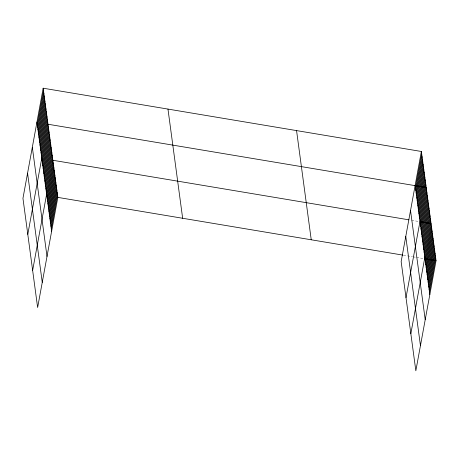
<?xml version="1.0" encoding="UTF-8"?>
<svg xmlns="http://www.w3.org/2000/svg" width="459" height="459" viewBox="0 0 459 459"><rect width="100%" height="100%" fill="white"/><g stroke="black" fill="none" stroke-linecap="round" stroke-linejoin="round"><path stroke-width="0.34" stroke-dasharray="2.29 1.72" d="M411.643 220.291L418.579 221.45M403.461 255.21L412.475 256.719M413.169 256.833L415.252 257.183M416.634 257.413L423.571 258.578"/><path stroke-width="0.69" d="M43.163 88.208L22.95 198.34L37.632 307.524L57.845 197.393L43.163 88.208L421.368 151.476L436.05 260.66L415.837 370.792L401.155 261.607L421.368 151.476M37.282 124.693L43.507 90.779M37.632 127.263L43.857 93.355M37.977 129.84L44.202 95.931M38.321 132.41L44.546 98.501M38.671 134.986L44.89 101.078M39.015 137.557L45.24 103.648M39.359 140.133L45.584 106.224M39.709 142.709L45.929 108.794M40.053 145.279L46.279 111.371M40.398 147.855L46.623 113.941M40.748 150.426L46.967 116.517M41.092 153.002L47.317 119.093M41.436 155.572L47.661 121.664M27.792 234.365L48.006 124.24L426.216 187.507L406.003 297.639M42.13 160.719L48.356 126.81M42.475 163.295L48.7 129.386M42.825 165.871L49.044 131.957M43.169 168.442L49.394 134.533M43.513 171.018L49.738 137.109M43.863 173.588L50.083 139.679M44.207 176.164L50.433 142.256M44.552 178.735L50.777 144.826M44.896 181.311L51.121 147.402M45.246 183.887L51.471 149.973M45.59 186.457L51.815 152.549M45.934 189.033L52.16 155.125M46.284 191.604L52.504 157.695M32.641 270.397L52.854 160.271L408.871 219.827M46.961 196.653L53.187 162.744M47.294 199.126L53.519 165.217M47.627 201.604L53.852 167.696M47.96 204.077L54.185 170.169M48.293 206.556L54.518 172.641M48.625 209.029L54.85 175.12M48.958 211.501L55.183 177.593M49.291 213.98L55.516 180.066M49.624 216.453L55.849 182.544M49.956 218.926L56.182 185.017M50.289 221.404L56.514 187.49M50.622 223.877L56.847 189.969M50.955 226.35L57.18 192.441M51.288 228.829L57.513 194.92M415.493 187.96L421.712 154.052M415.837 190.537L422.062 156.628M416.181 193.107L422.406 159.198M416.531 195.683L422.75 161.775M416.875 198.254L423.1 164.345M417.22 200.83L423.445 166.921M417.57 203.406L423.789 169.491M417.914 205.976L424.139 172.068M418.258 208.552L424.483 174.638M418.608 211.123L424.827 177.214M418.952 213.699L425.177 179.79M419.296 216.269L425.522 182.361M419.641 218.845L425.866 184.937M420.335 223.992L426.56 190.083M420.679 226.568L426.904 192.654M421.029 229.139L427.249 195.23M421.373 231.715L427.599 197.806M421.718 234.285L427.943 200.376M422.068 236.861L428.287 202.953M422.412 239.432L428.637 205.523M422.756 242.008L428.981 208.099M423.106 244.584L429.326 210.67M423.45 247.154L429.676 213.246M423.795 249.73L430.02 215.822M424.145 252.301L430.364 218.392M424.489 254.877L430.714 220.968M410.845 333.67L431.058 223.539L420.656 221.8M425.166 259.926L431.391 226.017M425.499 262.399L431.724 228.49M425.832 264.872L432.057 230.963M426.164 267.35L432.389 233.442M426.497 269.823L432.722 235.915M426.83 272.296L433.055 238.387M427.163 274.775L433.388 240.866M427.495 277.247L433.721 243.339M427.828 279.72L434.053 245.812M428.161 282.199L434.386 248.29M428.494 284.672L434.719 250.763M428.826 287.15L435.052 253.236M429.159 289.623L435.384 255.715M429.492 292.096L435.717 258.188M57.845 197.393L402.767 255.095M425.648 258.922L436.05 260.66M415.143 185.39L429.825 294.575M410.53 210.538L425.212 319.722M405.773 236.454L420.455 345.638M296.56 130.597L311.242 239.782M167.971 109.087L182.653 218.272M36.938 122.117L51.62 231.302M32.325 147.27L47.007 256.455M27.569 173.186L42.251 282.371"/></g></svg>
